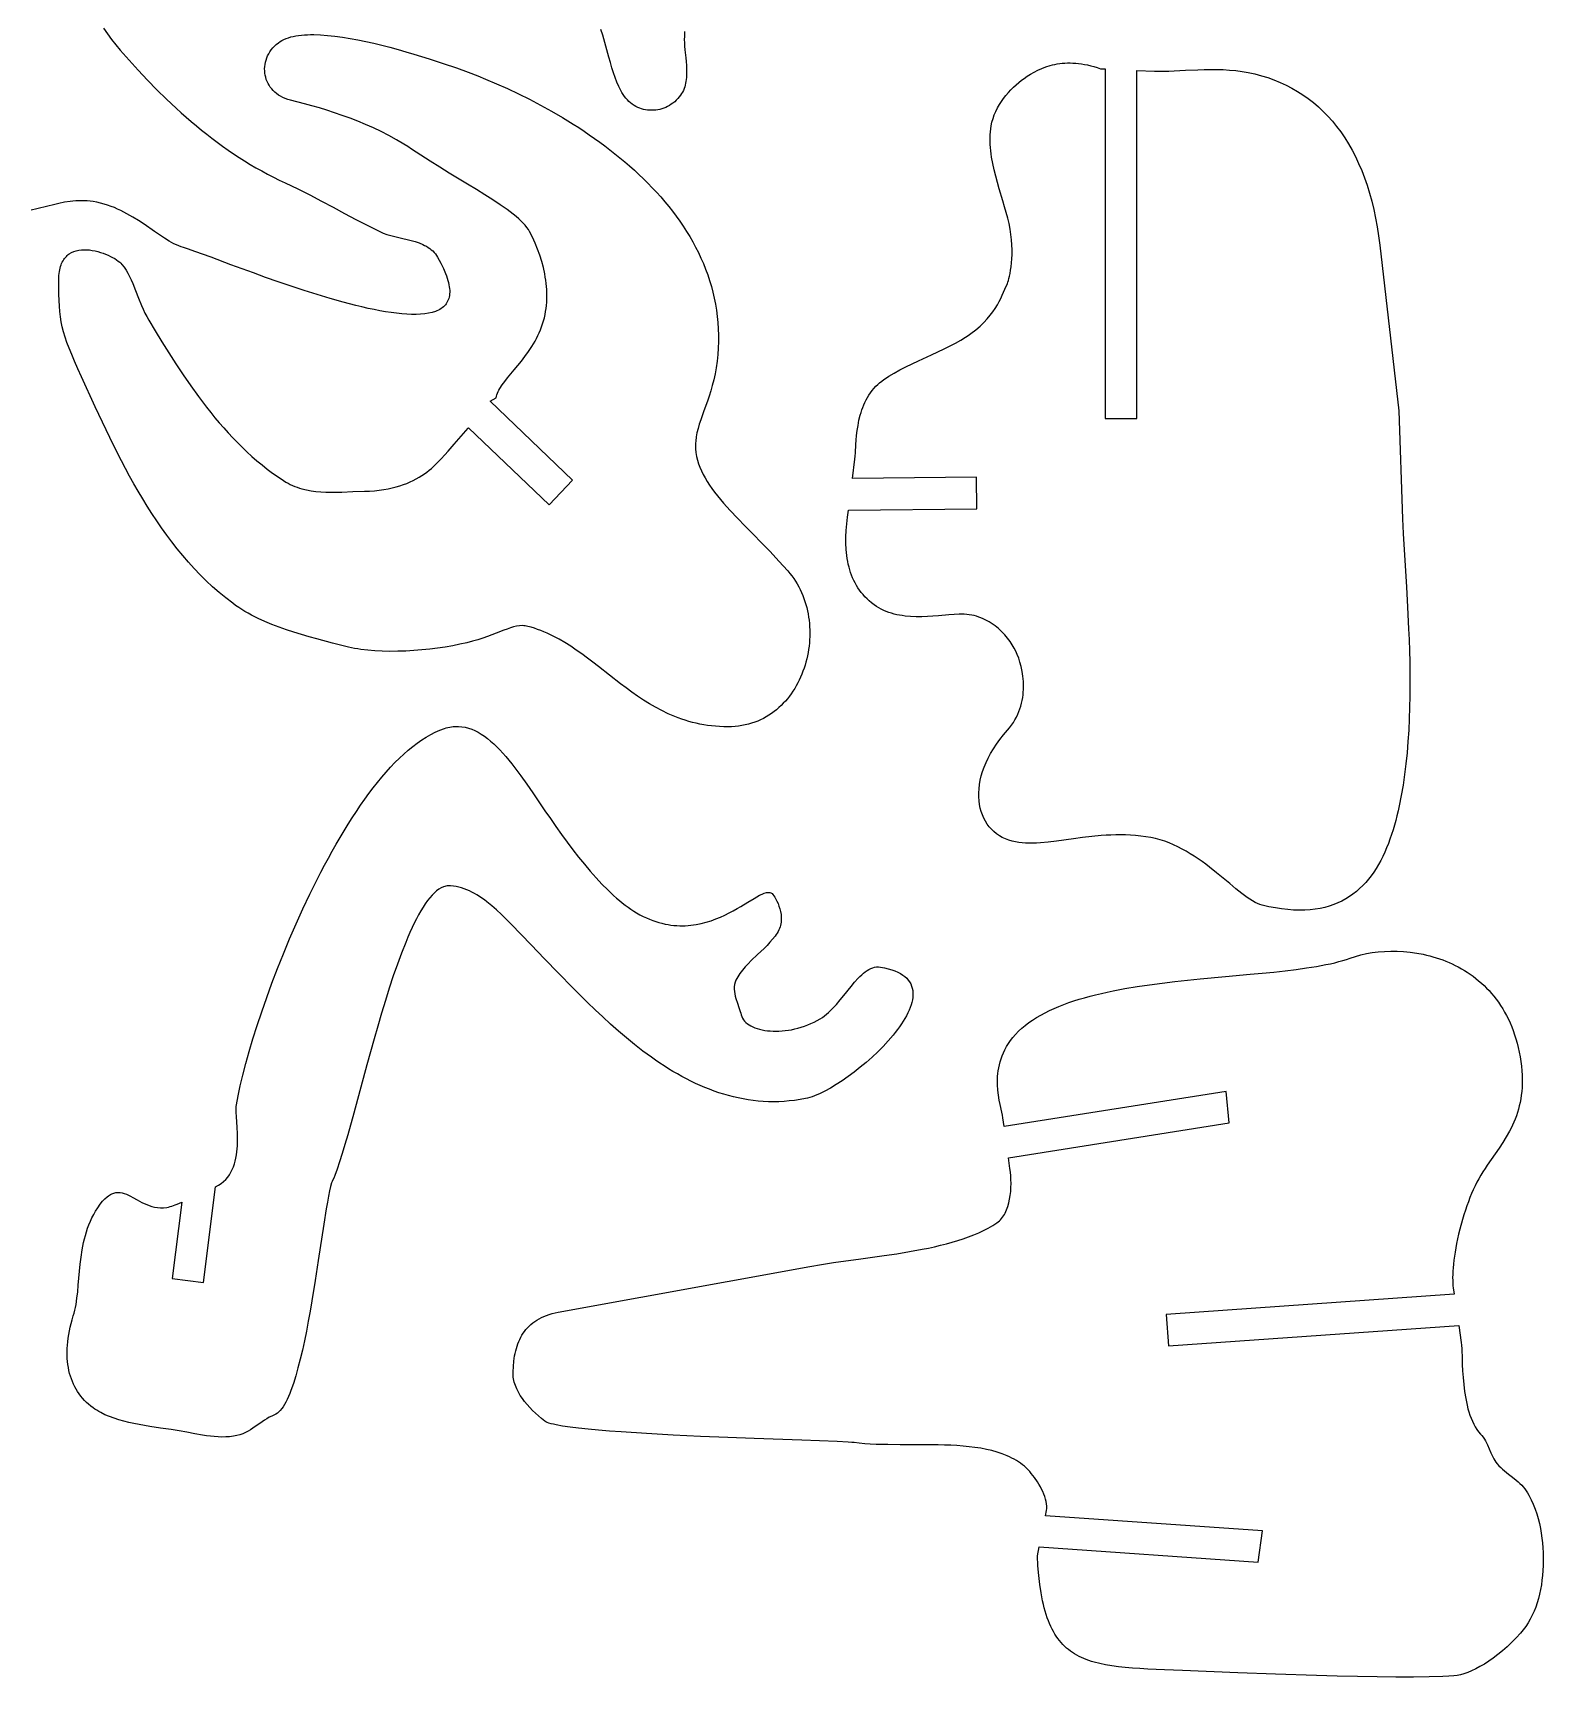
# Model space of a CAD drawing. Extents: x 0 to 377, y 0 to 143.
# Drawn here: x 58.2 to 130, y 0 to 78.1 of the extents above; entities that cross this region are included whole.
import ezdxf

# ---------------------------------------------------------------- set-up
doc = ezdxf.new("R2010")
doc.units = 0
doc.layers.get('0').update_dxf_attribs({"color": 1, "linetype": 'CONTINUOUS'})

msp = doc.modelspace()

# ---------------------------------------------------------------- linework, layer by layer
for points in [[(61.567, 78.333), (61.754, 78.066), (61.948, 77.804), (62.151, 77.547), (62.361, 77.296), (62.786, 76.814), (63.217, 76.34), (63.657, 75.874), (64.104, 75.416), (64.56, 74.969), (65.025, 74.533), (65.261, 74.32), (65.498, 74.109), (65.739, 73.902), (65.981, 73.698), (66.226, 73.498), (66.473, 73.301), (66.723, 73.108), (66.975, 72.919), (67.23, 72.733), (67.487, 72.552), (67.747, 72.375), (68.01, 72.202), (68.275, 72.034), (68.543, 71.87), (68.813, 71.71), (69.086, 71.556), (69.362, 71.406), (69.641, 71.261), (69.923, 71.122), (70.207, 70.987), (70.51, 70.846), (70.805, 70.703), (71.378, 70.415), (71.932, 70.125), (72.477, 69.833), (73.019, 69.541), (73.566, 69.249), (74.125, 68.96), (74.704, 68.674), (74.866, 68.605), (75.038, 68.545), (75.219, 68.492), (75.408, 68.444), (75.797, 68.354), (75.994, 68.308), (76.189, 68.258), (76.38, 68.202), (76.566, 68.138), (76.745, 68.063), (76.83, 68.021), (76.913, 67.976), (76.993, 67.927), (77.069, 67.874), (77.142, 67.817), (77.212, 67.755), (77.277, 67.689), (77.338, 67.617), (77.394, 67.54), (77.445, 67.458), (77.596, 67.183), (77.723, 66.925), (77.826, 66.684), (77.869, 66.57), (77.907, 66.459), (77.939, 66.353), (77.966, 66.25), (77.987, 66.152), (78.003, 66.057), (78.014, 65.965), (78.02, 65.878), (78.02, 65.794), (78.016, 65.714), (78.007, 65.638), (77.993, 65.564), (77.975, 65.495), (77.952, 65.429), (77.924, 65.366), (77.892, 65.306), (77.855, 65.25), (77.814, 65.197), (77.769, 65.147), (77.72, 65.101), (77.666, 65.057), (77.609, 65.017), (77.548, 64.979), (77.483, 64.944), (77.414, 64.913), (77.341, 64.884), (77.185, 64.834), (77.016, 64.796), (76.833, 64.767), (76.638, 64.749), (76.431, 64.74), (76.213, 64.741), (75.985, 64.75), (75.746, 64.768), (75.498, 64.793), (75.242, 64.827), (74.977, 64.868), (74.705, 64.915), (74.427, 64.969), (74.142, 65.029), (73.852, 65.095), (73.556, 65.166), (72.954, 65.323), (72.341, 65.496), (71.72, 65.683), (71.098, 65.88), (70.48, 66.084), (69.87, 66.292), (69.274, 66.502), (68.697, 66.709), (67.619, 67.104), (66.678, 67.454), (65.914, 67.733), (65.612, 67.838), (65.368, 67.916), (65.255, 67.953), (65.142, 67.997), (65.03, 68.046), (64.917, 68.101), (64.803, 68.16), (64.689, 68.225), (64.46, 68.365), (64.227, 68.519), (63.988, 68.683), (63.493, 69.026), (63.233, 69.198), (62.963, 69.366), (62.683, 69.527), (62.538, 69.604), (62.391, 69.677), (62.24, 69.747), (62.085, 69.813), (61.927, 69.874), (61.765, 69.931), (61.599, 69.982), (61.43, 70.028), (61.256, 70.067), (61.077, 70.1), (60.937, 70.12), (60.798, 70.133), (60.66, 70.141), (60.523, 70.143), (60.386, 70.141), (60.251, 70.134), (60.116, 70.122), (59.982, 70.107), (59.716, 70.066), (59.451, 70.014), (59.188, 69.955), (58.925, 69.891), (58.4, 69.76), (58.136, 69.699)], [(89.185, 78.183), (89.172, 77.949), (89.168, 77.802), (89.172, 77.644), (89.184, 77.478), (89.2, 77.304), (89.239, 76.938), (89.257, 76.75), (89.271, 76.56), (89.279, 76.37), (89.28, 76.181), (89.27, 75.995), (89.248, 75.813), (89.232, 75.724), (89.212, 75.637), (89.188, 75.551), (89.159, 75.468), (89.126, 75.386), (89.088, 75.307), (89.045, 75.231), (88.996, 75.157), (88.931, 75.071), (88.862, 74.991), (88.789, 74.916), (88.713, 74.846), (88.633, 74.782), (88.551, 74.723), (88.466, 74.669), (88.378, 74.621), (88.288, 74.578), (88.197, 74.541), (88.103, 74.51), (88.009, 74.484), (87.913, 74.464), (87.817, 74.449), (87.72, 74.44), (87.623, 74.437), (87.526, 74.44), (87.429, 74.448), (87.333, 74.462), (87.238, 74.482), (87.144, 74.508), (87.051, 74.54), (86.96, 74.578), (86.871, 74.622), (86.784, 74.672), (86.7, 74.728), (86.618, 74.79), (86.54, 74.858), (86.465, 74.932), (86.393, 75.013), (86.326, 75.1), (86.262, 75.193), (86.209, 75.281), (86.157, 75.373), (86.06, 75.567), (85.97, 75.774), (85.885, 75.993), (85.806, 76.223), (85.73, 76.462), (85.657, 76.708), (85.585, 76.961), (85.442, 77.482), (85.292, 78.014), (85.211, 78.28)]]:
    msp.add_lwpolyline(points)
for points in [[(80.23, 60.782), (80.241, 60.852), (80.26, 60.924), (80.287, 60.997), (80.319, 61.072), (80.358, 61.148), (80.403, 61.227), (80.509, 61.388), (80.634, 61.557), (80.774, 61.734), (81.088, 62.112), (81.256, 62.314), (81.427, 62.526), (81.597, 62.747), (81.764, 62.978), (81.925, 63.22), (82.002, 63.345), (82.076, 63.473), (82.147, 63.603), (82.215, 63.737), (82.278, 63.873), (82.337, 64.012), (82.391, 64.153), (82.439, 64.296), (82.482, 64.44), (82.52, 64.584), (82.552, 64.73), (82.579, 64.876), (82.601, 65.024), (82.617, 65.171), (82.63, 65.32), (82.637, 65.469), (82.64, 65.618), (82.638, 65.767), (82.631, 65.917), (82.621, 66.067), (82.606, 66.217), (82.587, 66.367), (82.564, 66.516), (82.538, 66.666), (82.473, 66.963), (82.394, 67.259), (82.302, 67.552), (82.197, 67.841), (82.08, 68.126), (81.953, 68.406), (81.816, 68.681), (81.76, 68.777), (81.691, 68.875), (81.61, 68.975), (81.518, 69.076), (81.415, 69.179), (81.301, 69.284), (81.178, 69.391), (81.044, 69.499), (80.902, 69.609), (80.751, 69.721), (80.425, 69.949), (80.07, 70.184), (79.69, 70.426), (79.289, 70.675), (78.87, 70.93), (77.995, 71.459), (77.546, 71.734), (77.095, 72.015), (76.646, 72.302), (76.202, 72.596), (76.025, 72.712), (75.848, 72.825), (75.489, 73.039), (75.127, 73.241), (74.761, 73.429), (74.392, 73.605), (74.023, 73.769), (73.653, 73.922), (73.283, 74.065), (72.914, 74.199), (72.548, 74.323), (72.185, 74.44), (71.826, 74.548), (71.471, 74.65), (71.123, 74.746), (70.447, 74.921), (70.322, 74.956), (70.204, 74.999), (70.092, 75.047), (69.987, 75.102), (69.888, 75.163), (69.796, 75.229), (69.711, 75.3), (69.632, 75.376), (69.561, 75.456), (69.496, 75.54), (69.438, 75.627), (69.387, 75.718), (69.343, 75.811), (69.305, 75.907), (69.275, 76.005), (69.252, 76.105), (69.236, 76.206), (69.227, 76.309), (69.226, 76.412), (69.231, 76.515), (69.244, 76.618), (69.264, 76.721), (69.292, 76.823), (69.327, 76.924), (69.369, 77.024), (69.419, 77.122), (69.476, 77.217), (69.541, 77.31), (69.613, 77.4), (69.694, 77.487), (69.781, 77.57), (69.877, 77.649), (69.959, 77.707), (70.047, 77.76), (70.143, 77.808), (70.244, 77.851), (70.352, 77.889), (70.466, 77.922), (70.586, 77.951), (70.711, 77.975), (70.841, 77.995), (70.977, 78.011), (71.117, 78.022), (71.262, 78.03), (71.412, 78.033), (71.566, 78.033), (71.885, 78.023), (72.218, 77.998), (72.564, 77.961), (72.92, 77.913), (73.286, 77.854), (73.658, 77.785), (74.036, 77.707), (74.417, 77.622), (74.8, 77.53), (75.183, 77.432), (75.565, 77.33), (75.943, 77.223), (76.315, 77.113), (77.037, 76.889), (77.717, 76.665), (78.34, 76.449), (78.893, 76.247), (79.36, 76.069), (79.729, 75.921), (80.244, 75.702), (80.765, 75.47), (81.288, 75.223), (81.813, 74.962), (82.338, 74.687), (82.861, 74.398), (83.381, 74.095), (83.896, 73.779), (84.151, 73.616), (84.405, 73.449), (84.656, 73.279), (84.905, 73.105), (85.152, 72.928), (85.396, 72.748), (85.638, 72.564), (85.876, 72.377), (86.111, 72.186), (86.343, 71.993), (86.571, 71.795), (86.796, 71.595), (87.016, 71.391), (87.232, 71.184), (87.444, 70.973), (87.651, 70.759), (87.854, 70.542), (88.051, 70.321), (88.244, 70.097), (88.431, 69.87), (88.612, 69.64), (88.788, 69.406), (88.958, 69.169), (89.121, 68.929), (89.278, 68.685), (89.429, 68.439), (89.573, 68.189), (89.71, 67.935), (89.839, 67.679), (89.962, 67.419), (90.076, 67.156), (90.184, 66.89), (90.283, 66.621), (90.374, 66.348), (90.456, 66.072), (90.531, 65.793), (90.596, 65.511), (90.652, 65.226), (90.7, 64.938), (90.738, 64.646), (90.766, 64.351), (90.785, 64.053), (90.794, 63.752), (90.792, 63.448), (90.781, 63.141), (90.759, 62.831), (90.726, 62.517), (90.682, 62.2), (90.631, 61.912), (90.57, 61.634), (90.501, 61.367), (90.427, 61.109), (90.347, 60.861), (90.266, 60.621), (90.102, 60.163), (89.95, 59.731), (89.882, 59.523), (89.823, 59.32), (89.773, 59.119), (89.735, 58.922), (89.711, 58.727), (89.704, 58.631), (89.701, 58.534), (89.707, 58.353), (89.724, 58.174), (89.753, 57.997), (89.794, 57.823), (89.845, 57.65), (89.907, 57.479), (89.98, 57.308), (90.063, 57.139), (90.155, 56.97), (90.256, 56.801), (90.367, 56.632), (90.485, 56.463), (90.612, 56.293), (90.747, 56.123), (90.889, 55.951), (91.038, 55.777), (91.357, 55.424), (91.699, 55.062), (92.062, 54.688), (92.443, 54.299), (92.839, 53.894), (93.247, 53.47), (93.665, 53.024), (94.089, 52.555), (94.189, 52.438), (94.283, 52.317), (94.372, 52.194), (94.456, 52.067), (94.535, 51.937), (94.609, 51.804), (94.678, 51.669), (94.742, 51.531), (94.801, 51.391), (94.855, 51.249), (94.905, 51.105), (94.949, 50.959), (94.989, 50.812), (95.024, 50.663), (95.054, 50.513), (95.079, 50.362), (95.1, 50.21), (95.116, 50.057), (95.127, 49.903), (95.134, 49.749), (95.136, 49.595), (95.133, 49.441), (95.126, 49.287), (95.115, 49.133), (95.099, 48.979), (95.078, 48.826), (95.053, 48.674), (95.024, 48.523), (94.99, 48.373), (94.952, 48.224), (94.909, 48.077), (94.862, 47.931), (94.811, 47.787), (94.756, 47.646), (94.696, 47.506), (94.633, 47.368), (94.565, 47.233), (94.493, 47.101), (94.416, 46.972), (94.336, 46.845), (94.252, 46.722), (94.163, 46.602), (94.071, 46.485), (93.974, 46.373), (93.874, 46.264), (93.77, 46.159), (93.662, 46.058), (93.55, 45.961), (93.434, 45.869), (93.314, 45.782), (93.19, 45.7), (93.063, 45.623), (92.932, 45.55), (92.797, 45.484), (92.659, 45.423), (92.516, 45.367), (92.371, 45.317), (92.221, 45.274), (92.068, 45.237), (91.912, 45.206), (91.752, 45.181), (91.588, 45.164), (91.421, 45.153), (91.251, 45.15), (91.049, 45.152), (90.851, 45.161), (90.656, 45.174), (90.465, 45.193), (90.278, 45.217), (90.093, 45.246), (89.912, 45.28), (89.734, 45.318), (89.559, 45.36), (89.387, 45.407), (89.217, 45.458), (89.05, 45.513), (88.886, 45.572), (88.725, 45.634), (88.565, 45.7), (88.408, 45.769), (88.101, 45.916), (87.802, 46.075), (87.51, 46.244), (87.225, 46.422), (86.945, 46.608), (86.671, 46.8), (86.401, 46.997), (86.135, 47.198), (85.609, 47.607), (85.089, 48.016), (84.829, 48.218), (84.568, 48.416), (84.305, 48.609), (84.039, 48.797), (83.77, 48.976), (83.498, 49.147), (83.22, 49.308), (82.937, 49.458), (82.647, 49.596), (82.5, 49.66), (82.35, 49.72), (82.199, 49.776), (82.046, 49.829), (81.89, 49.877), (81.733, 49.922), (81.669, 49.936), (81.605, 49.946), (81.54, 49.952), (81.474, 49.954), (81.341, 49.947), (81.203, 49.926), (81.059, 49.892), (80.909, 49.848), (80.752, 49.794), (80.586, 49.733), (80.225, 49.592), (79.818, 49.439), (79.595, 49.361), (79.357, 49.284), (79.104, 49.21), (78.833, 49.14), (78.508, 49.067), (78.167, 48.999), (77.812, 48.939), (77.447, 48.885), (77.074, 48.839), (76.695, 48.8), (76.314, 48.77), (75.933, 48.748), (75.555, 48.735), (75.183, 48.732), (74.818, 48.739), (74.465, 48.756), (74.126, 48.783), (73.803, 48.822), (73.648, 48.846), (73.499, 48.872), (73.355, 48.902), (73.216, 48.934), (72.457, 49.126), (71.707, 49.321), (71.337, 49.422), (70.972, 49.528), (70.612, 49.638), (70.258, 49.754), (69.91, 49.877), (69.569, 50.008), (69.236, 50.148), (68.911, 50.299), (68.595, 50.46), (68.441, 50.545), (68.289, 50.634), (68.139, 50.726), (67.992, 50.821), (67.848, 50.919), (67.707, 51.022), (67.38, 51.273), (67.062, 51.535), (66.753, 51.806), (66.453, 52.086), (66.161, 52.375), (65.877, 52.671), (65.601, 52.975), (65.333, 53.287), (65.072, 53.605), (64.818, 53.929), (64.57, 54.26), (64.33, 54.595), (64.096, 54.936), (63.868, 55.281), (63.645, 55.631), (63.429, 55.984), (63.218, 56.34), (63.011, 56.699), (62.81, 57.06), (62.614, 57.423), (62.421, 57.788), (62.233, 58.154), (61.869, 58.886), (61.517, 59.618), (61.178, 60.345), (60.526, 61.77), (60.349, 62.16), (60.193, 62.514), (60.055, 62.837), (59.935, 63.134), (59.832, 63.409), (59.744, 63.667), (59.67, 63.913), (59.609, 64.153), (59.56, 64.389), (59.521, 64.628), (59.491, 64.874), (59.47, 65.132), (59.455, 65.407), (59.446, 65.703), (59.442, 66.025), (59.44, 66.378), (59.442, 66.484), (59.448, 66.584), (59.457, 66.68), (59.469, 66.772), (59.485, 66.859), (59.504, 66.941), (59.526, 67.019), (59.551, 67.093), (59.579, 67.163), (59.61, 67.228), (59.643, 67.29), (59.679, 67.348), (59.717, 67.401), (59.758, 67.451), (59.801, 67.498), (59.846, 67.541), (59.894, 67.58), (59.943, 67.616), (60.046, 67.678), (60.156, 67.728), (60.272, 67.766), (60.392, 67.792), (60.517, 67.808), (60.644, 67.815), (60.774, 67.812), (60.904, 67.802), (61.036, 67.783), (61.167, 67.758), (61.296, 67.726), (61.424, 67.689), (61.549, 67.647), (61.669, 67.601), (61.786, 67.552), (61.896, 67.5), (62.001, 67.445), (62.098, 67.39), (62.187, 67.334), (62.267, 67.278), (62.338, 67.222), (62.398, 67.169), (62.446, 67.117), (62.549, 66.986), (62.643, 66.846), (62.73, 66.698), (62.81, 66.543), (62.886, 66.382), (62.958, 66.216), (63.095, 65.871), (63.23, 65.517), (63.373, 65.161), (63.45, 64.984), (63.532, 64.808), (63.621, 64.636), (63.717, 64.468), (64.027, 63.958), (64.344, 63.441), (64.671, 62.92), (65.007, 62.397), (65.354, 61.874), (65.712, 61.354), (66.083, 60.839), (66.273, 60.585), (66.467, 60.332), (66.664, 60.082), (66.865, 59.835), (67.07, 59.591), (67.279, 59.351), (67.491, 59.114), (67.708, 58.881), (67.929, 58.653), (68.155, 58.429), (68.385, 58.21), (68.619, 57.997), (68.858, 57.789), (69.102, 57.587), (69.351, 57.391), (69.605, 57.201), (69.864, 57.018), (70.129, 56.843), (70.233, 56.778), (70.338, 56.719), (70.444, 56.664), (70.551, 56.614), (70.658, 56.569), (70.767, 56.528), (70.876, 56.491), (70.986, 56.458), (71.209, 56.403), (71.435, 56.361), (71.666, 56.331), (71.901, 56.311), (72.141, 56.3), (72.386, 56.296), (72.635, 56.298), (72.89, 56.304), (73.417, 56.323), (73.968, 56.339), (74.212, 56.348), (74.446, 56.365), (74.67, 56.388), (74.884, 56.417), (75.089, 56.453), (75.285, 56.495), (75.472, 56.543), (75.651, 56.595), (75.822, 56.653), (75.985, 56.715), (76.14, 56.782), (76.288, 56.852), (76.43, 56.926), (76.565, 57.004), (76.693, 57.084), (76.816, 57.167), (76.933, 57.252), (77.045, 57.339), (77.152, 57.428), (77.254, 57.518), (77.446, 57.701), (77.623, 57.885), (77.787, 58.067), (77.941, 58.246), (78.229, 58.579), (78.902, 59.331), (78.918, 59.352), (82.748, 55.701), (83.864, 56.871), (79.939, 60.614), (80.23, 60.782)], [(108.951, 76.415), (109.168, 76.405), (109.168, 59.802), (110.671, 59.802), (110.671, 76.337), (111.51, 76.299), (111.724, 76.293), (111.953, 76.294), (112.197, 76.301), (112.453, 76.311), (112.998, 76.338), (113.575, 76.365), (113.872, 76.374), (114.173, 76.379), (114.476, 76.378), (114.779, 76.369), (115.081, 76.352), (115.382, 76.326), (115.678, 76.287), (115.968, 76.236), (116.285, 76.166), (116.596, 76.083), (116.9, 75.989), (117.196, 75.883), (117.486, 75.764), (117.768, 75.634), (118.043, 75.492), (118.311, 75.338), (118.571, 75.172), (118.824, 74.994), (119.069, 74.803), (119.306, 74.601), (119.535, 74.387), (119.756, 74.161), (119.969, 73.923), (120.173, 73.672), (120.369, 73.41), (120.557, 73.136), (120.736, 72.849), (120.906, 72.551), (121.067, 72.24), (121.22, 71.917), (121.363, 71.583), (121.497, 71.236), (121.622, 70.877), (121.737, 70.505), (121.843, 70.122), (121.939, 69.726), (122.026, 69.319), (122.103, 68.899), (122.169, 68.467), (122.226, 68.023), (123.126, 60.154), (123.311, 55.023), (123.343, 54.337), (123.387, 53.564), (123.495, 51.798), (123.549, 50.827), (123.596, 49.811), (123.616, 49.29), (123.632, 48.762), (123.645, 48.228), (123.652, 47.69), (123.654, 47.149), (123.65, 46.607), (123.64, 46.064), (123.623, 45.523), (123.597, 44.984), (123.564, 44.449), (123.521, 43.919), (123.469, 43.395), (123.406, 42.88), (123.333, 42.374), (123.248, 41.878), (123.151, 41.395), (123.098, 41.158), (123.042, 40.925), (122.982, 40.695), (122.919, 40.469), (122.853, 40.248), (122.782, 40.03), (122.709, 39.817), (122.631, 39.608), (122.547, 39.399), (122.459, 39.193), (122.365, 38.993), (122.266, 38.798), (122.162, 38.608), (122.052, 38.424), (121.937, 38.247), (121.815, 38.075), (121.688, 37.911), (121.554, 37.753), (121.413, 37.603), (121.266, 37.46), (121.112, 37.325), (120.951, 37.198), (120.783, 37.08), (120.607, 36.971), (120.424, 36.871), (120.233, 36.781), (120.033, 36.7), (119.826, 36.629), (119.61, 36.569), (119.386, 36.519), (119.153, 36.48), (118.911, 36.453), (118.66, 36.437), (118.399, 36.433), (118.13, 36.441), (117.85, 36.462), (117.56, 36.495), (117.261, 36.542), (116.951, 36.602), (116.631, 36.676), (116.522, 36.708), (116.41, 36.753), (116.294, 36.809), (116.175, 36.876), (116.053, 36.953), (115.926, 37.038), (115.796, 37.132), (115.663, 37.233), (115.385, 37.454), (115.092, 37.697), (114.785, 37.953), (114.463, 38.217), (114.127, 38.484), (113.953, 38.616), (113.775, 38.746), (113.594, 38.874), (113.409, 38.998), (113.22, 39.118), (113.027, 39.233), (112.831, 39.343), (112.631, 39.446), (112.427, 39.542), (112.219, 39.63), (112.007, 39.709), (111.792, 39.778), (111.572, 39.837), (111.349, 39.885), (111.105, 39.927), (110.862, 39.96), (110.621, 39.984), (110.381, 40.002), (110.144, 40.012), (109.908, 40.016), (109.674, 40.014), (109.442, 40.007), (109.213, 39.996), (108.986, 39.98), (108.538, 39.938), (108.101, 39.886), (107.675, 39.829), (106.859, 39.716), (106.47, 39.67), (106.096, 39.636), (105.914, 39.625), (105.736, 39.618), (105.562, 39.617), (105.392, 39.622), (105.227, 39.634), (105.065, 39.652), (104.908, 39.678), (104.755, 39.712), (104.59, 39.761), (104.433, 39.821), (104.285, 39.892), (104.144, 39.973), (104.011, 40.065), (103.888, 40.167), (103.773, 40.278), (103.667, 40.398), (103.571, 40.527), (103.484, 40.664), (103.407, 40.809), (103.34, 40.961), (103.284, 41.121), (103.238, 41.287), (103.203, 41.46), (103.18, 41.638), (103.168, 41.822), (103.167, 42.012), (103.178, 42.206), (103.202, 42.404), (103.238, 42.607), (103.286, 42.813), (103.348, 43.022), (103.423, 43.234), (103.511, 43.448), (103.613, 43.665), (103.728, 43.883), (103.858, 44.103), (104.003, 44.323), (104.162, 44.544), (104.336, 44.765), (104.525, 44.986), (104.628, 45.107), (104.723, 45.231), (104.809, 45.357), (104.887, 45.484), (104.957, 45.613), (105.019, 45.743), (105.075, 45.874), (105.123, 46.005), (105.165, 46.137), (105.2, 46.27), (105.229, 46.402), (105.252, 46.534), (105.27, 46.665), (105.283, 46.796), (105.29, 46.926), (105.293, 47.054), (105.291, 47.181), (105.285, 47.306), (105.276, 47.429), (105.263, 47.55), (105.227, 47.784), (105.18, 48.007), (105.124, 48.215), (105.062, 48.407), (104.996, 48.581), (104.928, 48.736), (104.849, 48.891), (104.757, 49.048), (104.651, 49.206), (104.533, 49.364), (104.402, 49.519), (104.259, 49.668), (104.104, 49.812), (103.937, 49.947), (103.85, 50.01), (103.759, 50.071), (103.666, 50.129), (103.571, 50.184), (103.472, 50.235), (103.371, 50.282), (103.268, 50.325), (103.162, 50.364), (103.053, 50.399), (102.942, 50.429), (102.829, 50.454), (102.713, 50.474), (102.595, 50.488), (102.475, 50.497), (102.352, 50.5), (102.227, 50.497), (101.992, 50.483), (101.749, 50.464), (101.244, 50.421), (100.984, 50.402), (100.721, 50.387), (100.455, 50.378), (100.189, 50.378), (99.924, 50.389), (99.661, 50.412), (99.53, 50.429), (99.4, 50.451), (99.272, 50.476), (99.144, 50.507), (99.018, 50.542), (98.894, 50.582), (98.771, 50.628), (98.65, 50.679), (98.531, 50.737), (98.415, 50.801), (98.3, 50.871), (98.188, 50.948), (98.071, 51.037), (97.961, 51.129), (97.856, 51.225), (97.758, 51.325), (97.665, 51.427), (97.578, 51.532), (97.497, 51.641), (97.421, 51.752), (97.35, 51.866), (97.285, 51.983), (97.225, 52.103), (97.17, 52.225), (97.12, 52.35), (97.075, 52.478), (97.034, 52.607), (96.998, 52.739), (96.966, 52.874), (96.938, 53.01), (96.915, 53.149), (96.895, 53.289), (96.879, 53.432), (96.868, 53.576), (96.855, 53.87), (96.855, 54.171), (96.868, 54.477), (96.893, 54.789), (96.928, 55.105), (96.97, 55.438), (103.077, 55.503), (103.064, 57.005), (97.16, 56.942), (97.275, 57.86), (97.29, 58.005), (97.302, 58.17), (97.326, 58.555), (97.341, 58.77), (97.362, 58.995), (97.389, 59.229), (97.426, 59.47), (97.473, 59.714), (97.534, 59.96), (97.569, 60.083), (97.609, 60.205), (97.653, 60.326), (97.701, 60.446), (97.754, 60.564), (97.812, 60.681), (97.876, 60.796), (97.944, 60.908), (98.018, 61.017), (98.099, 61.123), (98.185, 61.226), (98.278, 61.326), (98.362, 61.407), (98.454, 61.487), (98.554, 61.566), (98.661, 61.645), (98.774, 61.723), (98.893, 61.8), (99.146, 61.952), (99.419, 62.102), (99.705, 62.25), (100.003, 62.396), (100.307, 62.54), (100.921, 62.824), (101.517, 63.103), (101.799, 63.242), (102.065, 63.38), (102.311, 63.518), (102.534, 63.656), (102.666, 63.745), (102.791, 63.833), (103.021, 64.01), (103.226, 64.184), (103.409, 64.358), (103.571, 64.529), (103.714, 64.698), (103.841, 64.865), (103.952, 65.029), (104.05, 65.191), (104.137, 65.348), (104.214, 65.503), (104.284, 65.654), (104.408, 65.943), (104.526, 66.213), (104.548, 66.269), (104.573, 66.346), (104.6, 66.442), (104.628, 66.557), (104.656, 66.69), (104.681, 66.84), (104.704, 67.006), (104.724, 67.187), (104.738, 67.382), (104.746, 67.59), (104.747, 67.811), (104.74, 68.043), (104.723, 68.285), (104.696, 68.537), (104.657, 68.797), (104.605, 69.065), (104.545, 69.32), (104.475, 69.584), (104.396, 69.856), (104.313, 70.136), (104.139, 70.714), (104.053, 71.01), (103.971, 71.31), (103.896, 71.611), (103.83, 71.914), (103.775, 72.218), (103.753, 72.369), (103.734, 72.52), (103.72, 72.671), (103.709, 72.821), (103.704, 72.97), (103.703, 73.119), (103.708, 73.266), (103.718, 73.413), (103.734, 73.558), (103.756, 73.702), (103.794, 73.879), (103.844, 74.053), (103.905, 74.223), (103.976, 74.389), (104.057, 74.55), (104.147, 74.707), (104.244, 74.858), (104.348, 75.005), (104.458, 75.146), (104.573, 75.281), (104.693, 75.41), (104.816, 75.533), (104.942, 75.649), (105.069, 75.759), (105.197, 75.862), (105.325, 75.957), (105.473, 76.059), (105.631, 76.158), (105.798, 76.254), (105.975, 76.344), (106.161, 76.427), (106.359, 76.502), (106.566, 76.566), (106.674, 76.594), (106.785, 76.618), (106.898, 76.639), (107.015, 76.657), (107.134, 76.671), (107.255, 76.68), (107.38, 76.686), (107.508, 76.687), (107.638, 76.684), (107.772, 76.676), (107.909, 76.663), (108.048, 76.645), (108.191, 76.621), (108.336, 76.592), (108.485, 76.557), (108.637, 76.516), (108.792, 76.468), (108.951, 76.415)], [(66.891, 23.291), (67.031, 23.366), (67.159, 23.451), (67.274, 23.544), (67.378, 23.645), (67.471, 23.753), (67.553, 23.868), (67.626, 23.988), (67.69, 24.115), (67.744, 24.246), (67.791, 24.381), (67.83, 24.52), (67.862, 24.662), (67.887, 24.806), (67.906, 24.952), (67.921, 25.099), (67.93, 25.247), (67.935, 25.394), (67.937, 25.541), (67.931, 25.83), (67.917, 26.11), (67.899, 26.374), (67.883, 26.618), (67.872, 26.837), (67.872, 27.027), (67.876, 27.11), (67.885, 27.183), (67.964, 27.615), (68.065, 28.089), (68.187, 28.601), (68.329, 29.147), (68.491, 29.725), (68.672, 30.331), (68.871, 30.961), (69.088, 31.613), (69.322, 32.282), (69.572, 32.967), (69.838, 33.663), (70.118, 34.367), (70.413, 35.076), (70.721, 35.786), (71.042, 36.495), (71.375, 37.199), (71.719, 37.894), (71.895, 38.237), (72.074, 38.578), (72.255, 38.914), (72.439, 39.246), (72.625, 39.574), (72.813, 39.896), (73.003, 40.214), (73.195, 40.525), (73.39, 40.83), (73.586, 41.129), (73.784, 41.42), (73.983, 41.704), (74.185, 41.98), (74.387, 42.248), (74.592, 42.507), (74.797, 42.757), (75.004, 42.998), (75.212, 43.228), (75.421, 43.448), (75.631, 43.657), (75.842, 43.856), (76.054, 44.042), (76.267, 44.217), (76.48, 44.379), (76.694, 44.528), (76.908, 44.664), (77.122, 44.787), (77.337, 44.895), (77.552, 44.989), (77.768, 45.067), (77.853, 45.094), (77.938, 45.116), (78.022, 45.134), (78.106, 45.148), (78.188, 45.159), (78.271, 45.165), (78.434, 45.167), (78.595, 45.154), (78.754, 45.127), (78.911, 45.087), (79.067, 45.033), (79.22, 44.968), (79.372, 44.89), (79.523, 44.8), (79.672, 44.7), (79.82, 44.589), (79.967, 44.468), (80.113, 44.337), (80.258, 44.198), (80.403, 44.05), (80.546, 43.894), (80.689, 43.731), (80.832, 43.561), (80.974, 43.384), (81.116, 43.202), (81.399, 42.821), (81.683, 42.422), (81.968, 42.011), (82.545, 41.162), (82.805, 40.785), (83.068, 40.41), (83.334, 40.038), (83.603, 39.671), (83.875, 39.311), (84.148, 38.96), (84.423, 38.62), (84.7, 38.291), (84.977, 37.977), (85.254, 37.678), (85.531, 37.396), (85.808, 37.134), (85.946, 37.01), (86.084, 36.892), (86.222, 36.78), (86.359, 36.673), (86.496, 36.573), (86.632, 36.478), (86.767, 36.39), (86.903, 36.309), (87.059, 36.223), (87.214, 36.144), (87.367, 36.072), (87.519, 36.007), (87.669, 35.948), (87.818, 35.897), (87.965, 35.852), (88.11, 35.813), (88.255, 35.78), (88.397, 35.752), (88.538, 35.731), (88.677, 35.714), (88.815, 35.703), (88.951, 35.697), (89.085, 35.696), (89.218, 35.699), (89.349, 35.706), (89.478, 35.718), (89.606, 35.734), (89.732, 35.753), (89.978, 35.803), (90.217, 35.864), (90.449, 35.937), (90.674, 36.02), (90.891, 36.109), (91.1, 36.205), (91.302, 36.306), (91.496, 36.409), (91.681, 36.514), (91.859, 36.618), (92.189, 36.819), (92.486, 36.998), (92.621, 37.076), (92.747, 37.144), (92.864, 37.2), (92.972, 37.243), (93.071, 37.27), (93.117, 37.278), (93.161, 37.281), (93.202, 37.28), (93.24, 37.274), (93.277, 37.263), (93.311, 37.247), (93.34, 37.223), (93.378, 37.182), (93.422, 37.124), (93.471, 37.05), (93.522, 36.962), (93.574, 36.863), (93.624, 36.752), (93.671, 36.631), (93.711, 36.502), (93.744, 36.367), (93.767, 36.227), (93.778, 36.082), (93.779, 36.009), (93.775, 35.936), (93.768, 35.862), (93.756, 35.788), (93.74, 35.714), (93.719, 35.641), (93.693, 35.568), (93.662, 35.496), (93.624, 35.421), (93.581, 35.347), (93.534, 35.274), (93.483, 35.2), (93.369, 35.054), (93.242, 34.91), (93.104, 34.765), (92.959, 34.621), (92.654, 34.332), (92.348, 34.04), (92.201, 33.892), (92.061, 33.742), (91.931, 33.589), (91.812, 33.434), (91.759, 33.356), (91.709, 33.276), (91.663, 33.196), (91.622, 33.115), (91.601, 33.065), (91.584, 33.015), (91.559, 32.91), (91.546, 32.802), (91.545, 32.691), (91.554, 32.579), (91.57, 32.465), (91.594, 32.351), (91.622, 32.238), (91.691, 32.018), (91.764, 31.81), (91.83, 31.622), (91.857, 31.537), (91.878, 31.46), (91.903, 31.381), (91.938, 31.306), (91.982, 31.235), (92.036, 31.167), (92.098, 31.104), (92.169, 31.044), (92.248, 30.989), (92.334, 30.938), (92.428, 30.891), (92.528, 30.849), (92.635, 30.812), (92.748, 30.779), (92.866, 30.751), (92.99, 30.728), (93.118, 30.71), (93.251, 30.697), (93.387, 30.69), (93.527, 30.687), (93.671, 30.69), (93.816, 30.699), (93.965, 30.714), (94.115, 30.734), (94.267, 30.76), (94.419, 30.792), (94.573, 30.83), (94.727, 30.874), (94.88, 30.925), (95.034, 30.982), (95.186, 31.046), (95.337, 31.116), (95.486, 31.193), (95.633, 31.276), (95.735, 31.342), (95.835, 31.414), (95.934, 31.493), (96.03, 31.578), (96.126, 31.668), (96.219, 31.762), (96.402, 31.962), (96.581, 32.172), (96.755, 32.388), (97.097, 32.815), (97.266, 33.017), (97.434, 33.204), (97.519, 33.29), (97.603, 33.371), (97.689, 33.446), (97.774, 33.514), (97.861, 33.574), (97.948, 33.626), (98.036, 33.67), (98.125, 33.704), (98.215, 33.728), (98.307, 33.742), (98.4, 33.744), (98.494, 33.735), (98.687, 33.699), (98.866, 33.656), (99.031, 33.607), (99.182, 33.553), (99.32, 33.493), (99.444, 33.427), (99.556, 33.356), (99.655, 33.28), (99.742, 33.2), (99.817, 33.114), (99.88, 33.025), (99.932, 32.931), (99.974, 32.833), (100.004, 32.731), (100.024, 32.626), (100.034, 32.517), (100.035, 32.406), (100.026, 32.291), (100.008, 32.174), (99.981, 32.054), (99.946, 31.932), (99.903, 31.808), (99.851, 31.681), (99.793, 31.554), (99.727, 31.424), (99.654, 31.294), (99.575, 31.162), (99.49, 31.03), (99.398, 30.897), (99.301, 30.764), (99.199, 30.63), (99.092, 30.496), (98.864, 30.23), (98.62, 29.966), (98.362, 29.707), (98.094, 29.453), (97.816, 29.207), (97.533, 28.971), (97.246, 28.745), (96.959, 28.532), (96.673, 28.333), (96.391, 28.15), (96.115, 27.985), (95.849, 27.84), (95.595, 27.715), (95.472, 27.661), (95.354, 27.613), (95.24, 27.571), (95.131, 27.535), (95.026, 27.506), (94.926, 27.484), (94.67, 27.438), (94.415, 27.401), (94.162, 27.372), (93.911, 27.352), (93.662, 27.339), (93.414, 27.335), (93.169, 27.339), (92.925, 27.35), (92.684, 27.368), (92.444, 27.394), (92.206, 27.427), (91.969, 27.467), (91.735, 27.514), (91.502, 27.567), (91.271, 27.626), (91.042, 27.692), (90.814, 27.764), (90.589, 27.842), (90.365, 27.926), (90.142, 28.015), (89.922, 28.109), (89.703, 28.209), (89.485, 28.313), (89.27, 28.423), (89.056, 28.537), (88.844, 28.656), (88.633, 28.779), (88.424, 28.906), (88.217, 29.037), (88.011, 29.172), (87.807, 29.311), (87.604, 29.453), (87.204, 29.746), (86.809, 30.052), (86.421, 30.368), (86.039, 30.692), (85.663, 31.025), (85.293, 31.363), (84.929, 31.707), (84.57, 32.054), (84.217, 32.403), (83.87, 32.752), (83.191, 33.447), (82.534, 34.129), (81.897, 34.785), (81.41, 35.288), (80.939, 35.777), (80.707, 36.011), (80.477, 36.236), (80.247, 36.45), (80.017, 36.651), (79.786, 36.838), (79.669, 36.926), (79.552, 37.009), (79.434, 37.088), (79.316, 37.162), (79.196, 37.231), (79.076, 37.296), (78.954, 37.354), (78.831, 37.407), (78.707, 37.455), (78.581, 37.496), (78.454, 37.531), (78.325, 37.56), (78.194, 37.582), (78.062, 37.597), (78.006, 37.6), (77.95, 37.598), (77.895, 37.592), (77.839, 37.582), (77.784, 37.568), (77.729, 37.549), (77.618, 37.5), (77.509, 37.435), (77.4, 37.354), (77.291, 37.259), (77.183, 37.15), (77.075, 37.027), (76.968, 36.891), (76.861, 36.742), (76.755, 36.58), (76.649, 36.407), (76.544, 36.223), (76.44, 36.028), (76.336, 35.822), (76.233, 35.607), (76.131, 35.382), (76.029, 35.149), (75.928, 34.908), (75.729, 34.401), (75.532, 33.868), (75.339, 33.311), (75.148, 32.735), (74.962, 32.144), (74.779, 31.541), (74.599, 30.931), (74.424, 30.318), (74.085, 29.097), (73.461, 26.788), (73.177, 25.764), (73.043, 25.299), (72.915, 24.869), (72.791, 24.48), (72.674, 24.136), (72.562, 23.839), (72.508, 23.71), (72.456, 23.595), (72.433, 23.542), (72.41, 23.476), (72.363, 23.31), (72.313, 23.101), (72.262, 22.852), (72.209, 22.565), (72.154, 22.244), (72.037, 21.514), (71.775, 19.787), (71.628, 18.841), (71.469, 17.874), (71.385, 17.391), (71.298, 16.912), (71.208, 16.441), (71.114, 15.98), (71.017, 15.534), (70.916, 15.105), (70.811, 14.696), (70.703, 14.311), (70.591, 13.952), (70.475, 13.624), (70.416, 13.471), (70.355, 13.328), (70.293, 13.194), (70.231, 13.069), (70.167, 12.954), (70.102, 12.849), (70.037, 12.756), (69.97, 12.673), (69.902, 12.601), (69.833, 12.542), (69.763, 12.495), (69.691, 12.46), (69.562, 12.405), (69.44, 12.343), (69.323, 12.275), (69.211, 12.204), (68.995, 12.053), (68.78, 11.899), (68.67, 11.825), (68.558, 11.753), (68.44, 11.685), (68.316, 11.622), (68.186, 11.565), (68.047, 11.516), (67.898, 11.476), (67.738, 11.446), (67.558, 11.423), (67.378, 11.411), (67.196, 11.408), (67.014, 11.413), (66.831, 11.425), (66.647, 11.444), (66.463, 11.467), (66.278, 11.495), (65.906, 11.56), (65.532, 11.631), (65.156, 11.701), (64.779, 11.763), (64.277, 11.834), (63.769, 11.91), (63.516, 11.952), (63.264, 11.997), (63.015, 12.046), (62.77, 12.099), (62.53, 12.159), (62.295, 12.225), (62.068, 12.298), (61.848, 12.378), (61.637, 12.468), (61.436, 12.567), (61.34, 12.62), (61.247, 12.676), (61.156, 12.734), (61.069, 12.796), (60.961, 12.878), (60.858, 12.965), (60.759, 13.055), (60.666, 13.15), (60.577, 13.248), (60.492, 13.35), (60.413, 13.456), (60.339, 13.565), (60.269, 13.678), (60.205, 13.794), (60.146, 13.914), (60.091, 14.038), (60.042, 14.165), (59.998, 14.295), (59.959, 14.429), (59.925, 14.566), (59.897, 14.706), (59.874, 14.849), (59.856, 14.996), (59.844, 15.145), (59.837, 15.298), (59.836, 15.453), (59.84, 15.612), (59.85, 15.773), (59.865, 15.937), (59.886, 16.104), (59.913, 16.274), (59.945, 16.447), (59.983, 16.622), (60.027, 16.8), (60.077, 16.98), (60.132, 17.163), (60.171, 17.293), (60.205, 17.427), (60.235, 17.565), (60.262, 17.707), (60.306, 18.001), (60.342, 18.307), (60.371, 18.623), (60.399, 18.948), (60.428, 19.28), (60.461, 19.618), (60.502, 19.959), (60.554, 20.301), (60.586, 20.473), (60.621, 20.644), (60.661, 20.815), (60.706, 20.985), (60.756, 21.154), (60.812, 21.322), (60.874, 21.489), (60.943, 21.655), (61.019, 21.819), (61.102, 21.981), (61.193, 22.14), (61.292, 22.298), (61.41, 22.466), (61.525, 22.609), (61.637, 22.729), (61.746, 22.826), (61.799, 22.867), (61.852, 22.903), (61.905, 22.934), (61.956, 22.96), (62.008, 22.982), (62.059, 23), (62.109, 23.013), (62.16, 23.023), (62.26, 23.031), (62.359, 23.026), (62.457, 23.009), (62.556, 22.981), (62.655, 22.944), (62.755, 22.9), (62.855, 22.849), (62.958, 22.794), (63.167, 22.675), (63.387, 22.556), (63.501, 22.499), (63.619, 22.447), (63.741, 22.4), (63.867, 22.36), (63.997, 22.329), (64.133, 22.307), (64.273, 22.298), (64.42, 22.301), (64.572, 22.318), (64.65, 22.332), (64.731, 22.351), (64.812, 22.374), (64.896, 22.402), (64.981, 22.434), (65.068, 22.471), (65.285, 22.568), (64.827, 18.939), (66.317, 18.751), (66.891, 23.291)], [(105.949, 5.77), (106.032, 6.184), (116.444, 5.463), (116.645, 6.954), (106.331, 7.669), (106.38, 7.911), (106.394, 8.014), (106.396, 8.121), (106.388, 8.232), (106.369, 8.345), (106.341, 8.461), (106.305, 8.578), (106.261, 8.695), (106.21, 8.813), (106.153, 8.931), (106.092, 9.047), (106.026, 9.161), (105.956, 9.272), (105.811, 9.485), (105.663, 9.679), (105.586, 9.769), (105.506, 9.856), (105.422, 9.938), (105.335, 10.016), (105.244, 10.091), (105.149, 10.162), (105.052, 10.229), (104.951, 10.293), (104.847, 10.353), (104.74, 10.41), (104.63, 10.464), (104.518, 10.515), (104.285, 10.607), (104.042, 10.688), (103.789, 10.759), (103.529, 10.819), (103.26, 10.87), (102.985, 10.913), (102.704, 10.948), (102.417, 10.977), (102.126, 10.999), (101.831, 11.015), (101.533, 11.027), (101.233, 11.035), (100.63, 11.042), (99.431, 11.04), (98.847, 11.044), (98.563, 11.05), (98.284, 11.059), (98.011, 11.072), (97.745, 11.09), (97.488, 11.114), (97.239, 11.145), (97.135, 11.154), (96.964, 11.165), (96.435, 11.189), (94.757, 11.251), (92.493, 11.333), (91.233, 11.382), (89.935, 11.438), (88.636, 11.501), (87.371, 11.57), (86.177, 11.648), (85.618, 11.689), (85.091, 11.733), (84.599, 11.778), (84.148, 11.826), (83.741, 11.876), (83.384, 11.928), (83.081, 11.983), (82.951, 12.011), (82.836, 12.04), (82.737, 12.069), (82.654, 12.099), (82.588, 12.13), (82.54, 12.161), (82.39, 12.283), (82.243, 12.409), (82.1, 12.538), (81.961, 12.671), (81.828, 12.808), (81.701, 12.947), (81.583, 13.09), (81.473, 13.236), (81.373, 13.384), (81.283, 13.536), (81.206, 13.691), (81.141, 13.848), (81.09, 14.008), (81.071, 14.089), (81.054, 14.17), (81.042, 14.252), (81.034, 14.335), (81.031, 14.418), (81.031, 14.502), (81.045, 14.763), (81.07, 15.016), (81.107, 15.261), (81.131, 15.381), (81.158, 15.498), (81.188, 15.612), (81.222, 15.724), (81.26, 15.833), (81.302, 15.94), (81.348, 16.043), (81.398, 16.144), (81.452, 16.241), (81.511, 16.336), (81.575, 16.427), (81.643, 16.515), (81.717, 16.599), (81.795, 16.68), (81.878, 16.757), (81.967, 16.83), (82.061, 16.9), (82.161, 16.965), (82.267, 17.027), (82.378, 17.084), (82.495, 17.137), (82.619, 17.186), (82.748, 17.23), (82.884, 17.27), (83.027, 17.305), (83.176, 17.335), (95.131, 19.513), (95.684, 19.608), (96.257, 19.695), (96.845, 19.779), (97.446, 19.86), (98.666, 20.028), (99.276, 20.118), (99.881, 20.217), (100.477, 20.326), (100.77, 20.385), (101.06, 20.448), (101.344, 20.514), (101.624, 20.585), (101.898, 20.66), (102.166, 20.739), (102.428, 20.824), (102.682, 20.914), (102.929, 21.01), (103.167, 21.111), (103.397, 21.219), (103.618, 21.333), (103.829, 21.455), (104.029, 21.583), (104.089, 21.627), (104.146, 21.676), (104.199, 21.728), (104.25, 21.785), (104.297, 21.846), (104.341, 21.91), (104.383, 21.978), (104.421, 22.049), (104.49, 22.199), (104.548, 22.36), (104.595, 22.53), (104.633, 22.707), (104.662, 22.889), (104.682, 23.074), (104.694, 23.261), (104.698, 23.449), (104.695, 23.636), (104.685, 23.819), (104.669, 23.997), (104.648, 24.169), (104.576, 24.677), (115.064, 26.33), (114.926, 27.829), (104.365, 26.164), (104.308, 26.568), (104.286, 26.694), (104.254, 26.843), (104.175, 27.206), (104.135, 27.416), (104.099, 27.642), (104.072, 27.882), (104.056, 28.135), (104.054, 28.265), (104.056, 28.398), (104.063, 28.533), (104.075, 28.671), (104.092, 28.809), (104.116, 28.95), (104.146, 29.091), (104.183, 29.234), (104.228, 29.377), (104.28, 29.521), (104.341, 29.665), (104.411, 29.809), (104.49, 29.953), (104.578, 30.096), (104.677, 30.239), (104.786, 30.381), (104.918, 30.535), (105.061, 30.683), (105.213, 30.825), (105.375, 30.962), (105.545, 31.093), (105.725, 31.218), (105.913, 31.338), (106.109, 31.453), (106.313, 31.563), (106.524, 31.668), (106.743, 31.768), (106.969, 31.864), (107.202, 31.956), (107.441, 32.043), (107.685, 32.126), (107.936, 32.205), (108.192, 32.28), (108.454, 32.351), (108.72, 32.419), (108.991, 32.484), (109.266, 32.545), (109.545, 32.603), (110.113, 32.711), (110.694, 32.808), (111.285, 32.895), (111.882, 32.974), (112.485, 33.046), (113.09, 33.111), (113.695, 33.172), (114.896, 33.283), (116.068, 33.389), (116.637, 33.443), (117.192, 33.499), (117.73, 33.558), (118.248, 33.621), (118.745, 33.69), (119.217, 33.766), (119.663, 33.85), (119.875, 33.895), (120.08, 33.942), (120.277, 33.992), (120.465, 34.045), (120.645, 34.101), (120.817, 34.159), (121.064, 34.241), (121.322, 34.312), (121.591, 34.371), (121.869, 34.419), (122.155, 34.456), (122.447, 34.479), (122.746, 34.49), (123.049, 34.488), (123.356, 34.473), (123.666, 34.443), (123.977, 34.399), (124.288, 34.341), (124.443, 34.306), (124.598, 34.267), (124.753, 34.224), (124.907, 34.178), (125.06, 34.127), (125.213, 34.073), (125.364, 34.014), (125.514, 33.951), (125.663, 33.884), (125.811, 33.813), (125.957, 33.738), (126.101, 33.658), (126.243, 33.574), (126.384, 33.486), (126.522, 33.393), (126.658, 33.295), (126.792, 33.193), (126.923, 33.087), (127.051, 32.975), (127.177, 32.859), (127.3, 32.739), (127.419, 32.613), (127.536, 32.483), (127.649, 32.347), (127.758, 32.207), (127.864, 32.062), (127.966, 31.912), (128.065, 31.756), (128.159, 31.596), (128.249, 31.43), (128.335, 31.259), (128.416, 31.083), (128.493, 30.901), (128.565, 30.714), (128.632, 30.522), (128.694, 30.324), (128.751, 30.121), (128.803, 29.912), (128.849, 29.697), (128.89, 29.477), (128.925, 29.247), (128.953, 29.025), (128.974, 28.809), (128.987, 28.601), (128.993, 28.398), (128.992, 28.202), (128.984, 28.012), (128.97, 27.827), (128.95, 27.648), (128.924, 27.473), (128.893, 27.303), (128.856, 27.138), (128.813, 26.977), (128.766, 26.819), (128.714, 26.665), (128.658, 26.515), (128.597, 26.367), (128.532, 26.222), (128.464, 26.08), (128.391, 25.939), (128.237, 25.664), (128.072, 25.393), (127.896, 25.126), (127.713, 24.859), (127.332, 24.317), (127.226, 24.162), (127.124, 24.004), (127.026, 23.843), (126.932, 23.677), (126.841, 23.508), (126.753, 23.334), (126.669, 23.155), (126.588, 22.971), (126.51, 22.782), (126.435, 22.587), (126.362, 22.386), (126.291, 22.178), (126.223, 21.963), (126.156, 21.742), (126.029, 21.276), (125.972, 21.047), (125.921, 20.824), (125.875, 20.607), (125.835, 20.396), (125.8, 20.192), (125.769, 19.995), (125.744, 19.805), (125.724, 19.623), (125.708, 19.449), (125.696, 19.284), (125.689, 19.127), (125.687, 18.98), (125.688, 18.842), (125.694, 18.715), (125.703, 18.597), (125.716, 18.491), (125.76, 18.193), (112.073, 17.233), (112.178, 15.735), (125.979, 16.702), (126.097, 15.903), (126.111, 15.77), (126.12, 15.592), (126.136, 15.126), (126.147, 14.848), (126.162, 14.549), (126.183, 14.233), (126.213, 13.906), (126.254, 13.573), (126.307, 13.24), (126.339, 13.076), (126.376, 12.913), (126.416, 12.753), (126.461, 12.597), (126.511, 12.444), (126.565, 12.297), (126.625, 12.155), (126.691, 12.019), (126.762, 11.889), (126.839, 11.768), (126.923, 11.655), (127.013, 11.55), (127.079, 11.474), (127.139, 11.393), (127.194, 11.308), (127.245, 11.219), (127.338, 11.034), (127.422, 10.844), (127.505, 10.653), (127.593, 10.467), (127.64, 10.378), (127.691, 10.293), (127.746, 10.212), (127.806, 10.135), (127.889, 10.042), (127.975, 9.955), (128.064, 9.872), (128.156, 9.793), (128.342, 9.643), (128.53, 9.498), (128.713, 9.352), (128.801, 9.278), (128.886, 9.2), (128.968, 9.12), (129.045, 9.035), (129.117, 8.946), (129.183, 8.851), (129.248, 8.749), (129.309, 8.644), (129.421, 8.43), (129.521, 8.211), (129.61, 7.987), (129.687, 7.759), (129.754, 7.529), (129.811, 7.297), (129.858, 7.065), (129.898, 6.833), (129.929, 6.602), (129.953, 6.373), (129.97, 6.148), (129.981, 5.927), (129.986, 5.712), (129.987, 5.503), (129.983, 5.301), (129.974, 5.065), (129.957, 4.832), (129.933, 4.603), (129.902, 4.378), (129.864, 4.158), (129.818, 3.941), (129.765, 3.73), (129.704, 3.524), (129.635, 3.323), (129.557, 3.128), (129.472, 2.939), (129.378, 2.756), (129.275, 2.579), (129.163, 2.409), (129.043, 2.246), (128.913, 2.09), (128.702, 1.86), (128.488, 1.643), (128.271, 1.439), (128.054, 1.248), (127.836, 1.07), (127.619, 0.907), (127.405, 0.756), (127.193, 0.62), (126.986, 0.498), (126.785, 0.391), (126.59, 0.297), (126.402, 0.219), (126.223, 0.155), (126.054, 0.106), (125.896, 0.073), (125.75, 0.055), (125.498, 0.039), (125.215, 0.026), (124.566, 0.008), (123.82, 0), (122.994, 0.002), (122.103, 0.012), (121.165, 0.028), (120.197, 0.05), (119.214, 0.076), (117.274, 0.138), (115.477, 0.204), (112.848, 0.31), (111.99, 0.345), (111.197, 0.381), (110.825, 0.402), (110.469, 0.426), (110.128, 0.456), (109.803, 0.491), (109.492, 0.532), (109.196, 0.581), (108.915, 0.64), (108.648, 0.708), (108.52, 0.746), (108.395, 0.786), (108.274, 0.83), (108.156, 0.877), (108.042, 0.928), (107.931, 0.981), (107.823, 1.039), (107.719, 1.099), (107.618, 1.164), (107.52, 1.233), (107.425, 1.305), (107.334, 1.382), (107.245, 1.463), (107.16, 1.549), (107.078, 1.639), (106.999, 1.734), (106.923, 1.833), (106.851, 1.938), (106.781, 2.048), (106.714, 2.163), (106.65, 2.283), (106.588, 2.409), (106.53, 2.541), (106.475, 2.678), (106.422, 2.822), (106.372, 2.971), (106.325, 3.127), (106.281, 3.288), (106.239, 3.457), (106.2, 3.631), (106.163, 3.813), (106.129, 4.001), (106.069, 4.399), (106.019, 4.825), (105.979, 5.282), (105.949, 5.77)]]:
    msp.add_lwpolyline(points, close=True)

doc.saveas('drawing.dxf')
